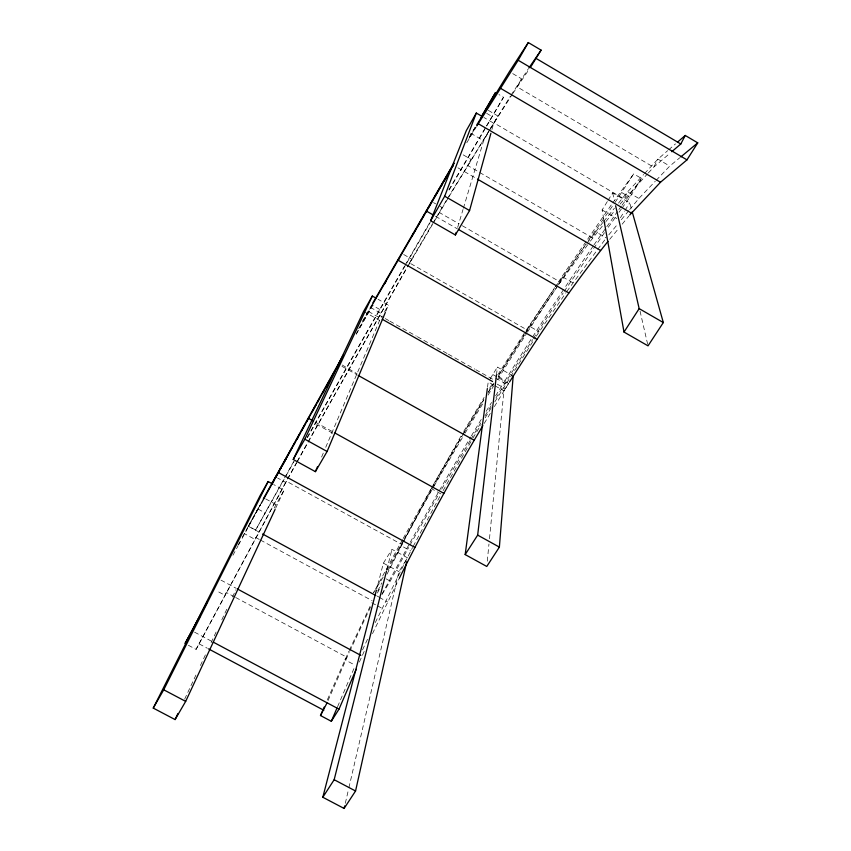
<?xml version="1.0" encoding="UTF-8"?>
<svg xmlns="http://www.w3.org/2000/svg" width="851" height="851" viewBox="0 0 851 851"><rect width="100%" height="100%" fill="white"/><g stroke="black" fill="none" stroke-linecap="round" stroke-linejoin="round"><path stroke-width="0.64" stroke-dasharray="4.25 3.19" d="M487.293 561.181L488.963 544.012M489.485 538.736L503.92 390.854L508.547 383.429M496.473 374.961L497.399 367.079L513.174 376.004M487.506 387.258L488.208 381.982L493.825 385.152M345.304 803.27L348.602 789.037M348.899 787.749L398.928 571.649L407.555 557.852L391.949 549.31L383.386 563.16L376.727 588.881M386.79 569.904L391.949 549.31M491.942 129.522L493.686 123.193L483.911 117.481M457.668 227.334L463.008 209.506M463.391 208.229L483.613 140.734L488.644 131.969M385.833 311.232L388.386 305.137L378.057 299.297M321.604 457.03L323.678 452.147M325.742 447.264L379.61 320.433L382.11 316.061M337.57 706.702L354.282 667.769M359.377 662.046L364.76 650.111M328.007 700.628L349.155 652.504M327.38 699.767L348.793 651.409M275.639 508.228L284.021 490.229L273.809 484.634M184.656 699.15L197.038 672.705M200.421 665.493L206.612 652.27M211.112 642.654L216.186 631.846M221.813 619.826L227.44 607.805M232.504 596.987L235.887 589.775M274.171 508.047L284.021 490.229M362.537 649.877L368.089 637.995M375.302 622.549L404.268 563.83M372.504 633.623L399.364 578.159M349.357 650.228L370.1 606.316M349.718 651.313L370.462 607.242M404.853 562.66L412.586 547.48M377.684 591.073L381.822 582.892M388.311 570.032L430.617 489.719M377.45 593.019L381.046 585.935M387.024 574.117L403.236 542.289M188.358 645.271L196.081 649.377L286.904 480.07M196.081 649.377L286.457 481.251L401.991 544.587L400.715 545.48L410.725 550.969M413.203 546.321L441.158 494.048L431.234 488.548M403.853 541.151L431.702 489.516M381.929 594.179L409.586 543.459M237.961 545.214L239.854 541.725M242.386 537.077L260.161 504.622M232.951 555.256L237.961 546.023M238.588 544.874L260.587 504.59L248.396 526.12L255.619 530.045L284.138 479.23M382.088 594.338L390.237 581.095L408.64 547.512M386.939 570.266L403.48 540.172M255.619 530.045L283.947 479.039M287.542 478.911L296.552 462.625M297.19 461.455L307.488 442.839M308.136 441.669L408.427 264.852M287.723 478.953L296.648 462.848M297.286 461.699L348.921 369.217L407.15 267.629M402.534 539.587L373.589 592.636L383.12 577.212M403.172 538.449L430.797 489.378M410.214 542.31L441.063 487.591A1034.763 259.151 -63 0 1 470.72 436.978M248.396 526.12L260.64 504.069M284.585 477.879L293.606 461.699M286.01 475.858L294.169 461.274M307.168 437.499L317.497 419.075A1060.75 60.41 -61.3 0 1 379.706 309.413A1060.878 60.432 -61.3 0 1 404.395 266.406M404.129 539.023L433.308 487.463M409.927 545.214L439.084 493.665M307.509 437.457L321.806 412.012A1093.588 63.634 -61.3 0 1 430.202 222.515M362.611 320.997L371.664 305.041M358.665 328.731L371.706 305.764M433.18 485.123L461.699 434.861M431.446 488.24L434.031 483.698A1036.082 248.215 -62.9 0 1 461.657 436.382M443.105 490.623L470.975 441.541M432.329 488.368L462.37 435.68M449.211 189.964L503.537 97.259L498.952 94.567M384.62 311.689L388.386 305.137M489.282 130.863L493.686 123.193M433.957 486.325L439.19 477.198A1067.303 261.023 -63.1 0 1 464.423 434.233M441.701 489.112L446.275 481.134A1065.909 272.49 -63.2 0 1 470.199 440.467M409.086 263.704L431.957 224.717M407.81 266.501L433.521 222.685M468.965 138.415L475.677 126.948M469.263 137.309L475.922 125.895M448.871 189.826L485.761 127.161M432.627 223.568L446.764 199.677M434.18 221.568L448.2 198.017M486.41 126.054L503.537 97.259M469.369 137.224L475.432 127.118M466.774 142.745L476.198 127.054M447.435 198.56L510.334 96.248M448.881 196.9L489.825 129.629M463.678 431.436L484.102 397.417M489.548 388.343L492.952 382.673M463.678 433.393L483.911 399.789M487.953 393.066L494.697 381.865M472.922 438.116L481.113 424.543M485.208 417.745L491.346 407.565M494.761 401.906L535.556 337.273M484.23 423.415L490.325 413.331M494.388 406.608L508.749 383.184M490.516 128.512L512.185 94.504M490.176 378.791L497.399 367.079M603.753 219.069L602.114 209.974L607.391 201.442M608.05 200.379L612.667 192.922L629.687 202.868L631.485 209.229M615.103 202.389L633.687 173.859L641.537 178.465L629.804 197.272L622.102 207.995M620.4 217.728L624.379 211.356M625.049 210.293L629.687 202.868M497.792 374.802L525.386 331.486M526.099 330.369L554.926 287.681M498.165 376.344L524.759 334.603M525.461 333.507L558.065 285.351M511.036 95.163L528.056 69.239M512.887 93.408L528.992 69.495M536.268 336.166L566.064 292.563M558.575 284.436L587.743 241.407M555.671 286.585L586.222 244.216M558.809 284.255L589.583 242.184M593.221 245.982L572.361 276.469A1034.89 259.257 -63 0 0 564.245 288.563M593.966 244.886L617.39 211.654M566.819 291.478L596.945 250.428M588.498 240.322L614.337 203.463M604.455 232.738L566.011 288.712A1065.909 272.49 -63.2 0 0 563.851 291.936M611.199 205.017L564.947 272.192A1036.21 248.322 -62.9 0 0 555.405 286.542M608.252 227.291L615.943 216.579M619.028 212.282L621.336 209.069M612.752 202.868L633.687 173.859M286.457 481.251L285.617 482.4L277.681 478.049M618.9 209.506L621.241 206.293M622.017 205.229L641.537 178.465M586.999 243.173L602.88 222.451M590.36 241.141L605.104 222.59M597.721 249.386L605.508 238.95M605.933 221.558L615.05 210.271M620.028 204.112L647.43 173.934M603.71 221.43L614.422 208.176M618.549 203.081L627.612 191.858L643.654 174.529M609.699 239.322L618.847 228.206M622.187 224.164L628.846 216.08M608.795 234.865L617.986 223.749M621.336 219.696L628.857 210.591M629.697 209.58L638.888 198.453L655.227 181.316M644.547 173.561L657.919 159.116L667.684 150.67M648.324 172.966L653.696 167.19L669.758 153.435M656.142 180.369L669.758 166.083L679.758 157.786M668.652 149.819L675.492 143.904M194.571 632.165L212.037 641.484M199.219 643.93L207.367 648.271M220.962 580.116L236.121 588.275M234.514 596.87L226.323 592.466L224.653 595.147L216.122 590.573M235.684 597.498L346.91 657.27L344.868 659.716L355.324 665.333M259.257 539.417L255.768 537.524L254.651 539.215L244.269 533.588M260.417 540.045L372.1 600.657M371.781 602.763L376.312 605.21M377.44 605.827L381.971 608.284M258.087 509.079L265.331 513.025M386.173 578.882L390.237 581.095M377.014 595.998L380.046 597.647M248.609 526.407L261.438 533.375M379.28 597.391L387.439 601.827M265.672 498.888L275.852 504.441M383.386 563.16L398.928 571.649M315.242 422.096L332.624 431.723M332.72 433.223L317.668 424.883L317.136 425.383L313.774 423.521M342.155 364.983L357.037 373.749M341.942 366.345L357.016 374.77M368.44 311.466L381.078 318.604M497.175 384.131L505.217 388.673M363.6 311.402L379.61 320.433M494.942 385.78L503.92 390.854M379.706 309.413L372.419 305.296A1062.197 48.369 -61.2 0 0 356.229 333.762M563.511 289.67A1034.89 259.257 -63 0 0 505.154 380.408L498.005 376.365A1036.21 248.322 -62.9 0 1 524.142 334.72M492.793 374.546L508.536 383.439M370.345 307.349L380.546 313.115L379.578 315.359L384.163 317.955M495.676 378.142L505.685 383.79M385.312 318.604L388.747 320.54M389.896 321.189L416.267 336.081M417.415 336.719L447.222 353.559M448.36 354.197L474.73 369.089M475.879 369.738L495.367 380.737M403.661 254.502L411.746 259.108L409.778 263.087L527.556 330.209L528.928 325.933L539.109 331.741M433.531 202.612L435.659 203.836M439.924 206.293L442.063 207.516L439.467 212.59L459.029 223.834M572.808 282.766L562.351 276.756L560.288 282.064L460.178 224.494M435.521 216.292L457.359 228.845M457.923 167.817L476.326 178.476M463.231 154.871L470.965 159.36L467.71 165.53L592.668 237.993L595.466 231.632L606.284 237.908M470.624 133.171L483.613 140.734M602.114 209.974L616.815 218.537M488.325 110.375L497.75 115.896L493.974 122.906L624.177 198.974L627.612 191.858L638.888 198.453M486.687 113.364L492.399 116.704M621.975 192.698L629.804 197.272M512.717 73.601L521.525 78.792L517.089 86.855L653.696 167.19L657.919 159.116L669.758 166.083M640.048 311.136L648.026 345.846M612.667 192.922L614.433 200.634M465.093 433.116A1067.303 261.023 -63.1 0 1 483.996 401.757M488.08 395.077A1067.303 261.023 -63.1 0 1 493.537 386.173M497.644 379.514A1067.303 261.023 -63.1 0 1 526.748 333.273M527.439 332.177A1067.303 261.023 -63.1 0 1 557.852 285.521M524.833 333.624A1036.21 248.322 -62.9 0 1 554.671 287.649M462.327 435.265A1036.082 248.215 -62.9 0 1 483.762 399.598M488.495 391.832A1036.082 248.215 -62.9 0 1 493.24 384.088M470.869 439.339A1065.909 272.49 -63.2 0 1 480.975 422.522M485.038 415.82A1065.909 272.49 -63.2 0 1 491.155 405.789M495.931 398.002A1065.909 272.49 -63.2 0 1 532.63 339.613M533.332 338.517A1065.909 272.49 -63.2 0 1 563.139 293.01M471.39 435.861A1034.763 259.151 -63 0 1 482.102 418.022M486.134 411.363A1034.763 259.151 -63 0 1 491.548 402.491M495.612 395.843A1034.763 259.151 -63 0 1 505.154 380.408M405.055 265.278A1060.878 60.432 -61.3 0 1 429.776 222.558M356.207 334.326A1095.141 50.954 -61.2 0 1 372.483 305.7"/><path stroke-width="1.28" d="M487.336 388.577L465.178 554.575L486.772 566.458L499.377 547.108L513.174 376.004M465.178 554.575L477.666 535.119L496.473 374.961M376.397 590.168L322.816 797.259L344.102 808.45L355.558 791.005L406.682 561.734M344.102 808.45L344.708 805.865M322.816 797.259L334.166 779.718L386.46 571.191M481.74 116.204L476.305 113.034L466.295 130.65L430.638 220.771L455.381 234.972L469.571 210.559L490.889 133.32M455.381 234.972L456.136 232.429M430.638 220.771L444.69 196.219L476.305 113.034M375.759 297.999L372.323 296.042L363.6 311.402L293.233 459.476L315.391 471.656L327.103 451.487L385.322 312.455M315.391 471.656L317.466 466.784M324.199 707.053L320.497 715.542L331.305 721.297L337.049 707.915M331.305 721.297L338.996 709.16L356.239 669.29M320.497 715.542L326.954 703.032M272.671 484.017L268.129 481.528L260.012 495.793L153.254 708.096L175.083 719.574L185.678 701.384L275.086 509.419M175.083 719.574L177.902 713.563M293.233 459.476L304.839 439.19L372.323 296.042M153.254 708.096L163.732 689.799L268.129 481.528M399.364 578.159C425.213 526.269 453.115 475.39 482.879 425.66M671.769 151.712L680.8 143.979L685.246 135.458L697.746 142.862L686.97 159.871L660.493 182.252L629.676 215.069M207.219 602.082L185.05 643.505L200.379 615.73M263.342 498.824L343.293 355.133M261.214 503.441L341.719 358.643M530.481 67.325L541.108 50.135L528.301 42.55L509.409 71.654L476.783 124.874M271.884 484.283L274.394 479.773M275.65 477.517L276.905 475.262M271.597 484.357L292.244 447.36M277.532 474.145L278.788 471.901M280.043 469.646L281.298 467.401M282.553 465.157L286.319 458.423M293.531 445.062L294.829 442.754M296.116 440.446L299.988 433.531M301.286 431.234L305.158 424.319M306.445 422.011L307.743 419.703M297.031 439.254L298.339 436.946M476.868 125.937L518.185 60.251L528.301 42.55M372.983 302.743L453.955 163.084M372.355 304.615L453.317 165.158M434.595 196.943L453.987 163.498M440.882 186.656L442.19 184.412M444.137 181.04L446.094 177.668M446.743 176.54L448.051 174.306M449.349 172.072L450.647 169.838M451.945 167.604L453.253 165.371M481.049 117.768L495.516 92.557L481.804 115.896M509.451 382.088C540.098 333.698 572.074 285.979 608.029 241.333M632.197 211.771L663.323 322.55L648.026 345.846L624.006 332.06L639.165 308.626L615.613 205.772M528.779 68.176L541.108 50.135M677.439 142.213L685.246 135.458M680.757 156.956L697.746 142.862M163.732 689.799L185.678 701.384M334.166 779.718L355.558 791.005M213.207 642.101L338.996 709.16M208.538 648.887L323.805 710.266M237.28 588.903L360.824 655.376M262.608 534.013L375.78 595.487M278.224 472.443L414.863 547.384M304.839 439.19L327.103 451.487M477.666 535.119L499.377 547.108M308.285 418.245L312.923 420.809M334.943 433.01L443.85 493.325M358.175 375.419L474.081 440.222M382.227 319.253L492.58 381.535M397.853 260.087L536.938 339.315M426.319 211.016L433.223 214.973M458.508 229.504L568.872 292.914M444.69 196.219L469.571 210.559M639.165 308.626L663.323 322.55M477.475 179.146L600.54 250.428M478.209 123.693L631.336 213.048M500.175 88.11L660.493 182.252M536.438 58.634L680.8 143.979M518.185 60.251L686.97 159.871M603.987 220.366L624.006 332.06M384.716 283.713A1062.335 48.39 -61.2 0 1 386.014 281.447M398.321 259.949A1062.335 48.39 -61.2 0 1 399.619 257.683M411.927 236.238A1062.335 48.39 -61.2 0 1 413.873 232.866M414.522 231.738A1062.335 48.39 -61.2 0 1 415.809 229.493M417.756 226.121A1062.335 48.39 -61.2 0 1 421.639 219.377M422.936 217.133A1062.335 48.39 -61.2 0 1 424.224 214.877M425.521 212.633A1062.335 48.39 -61.2 0 1 426.819 210.388M428.117 208.144A1062.335 48.39 -61.2 0 1 432.648 200.293M312.264 411.65A1062.197 48.369 -61.2 0 1 316.136 404.746M317.434 402.449A1062.197 48.369 -61.2 0 1 318.731 400.151M322.603 393.258A1062.197 48.369 -61.2 0 1 323.901 390.96M325.837 387.513A1062.197 48.369 -61.2 0 1 327.135 385.226M336.177 369.196A1062.197 48.369 -61.2 0 1 340.06 362.324"/></g></svg>
